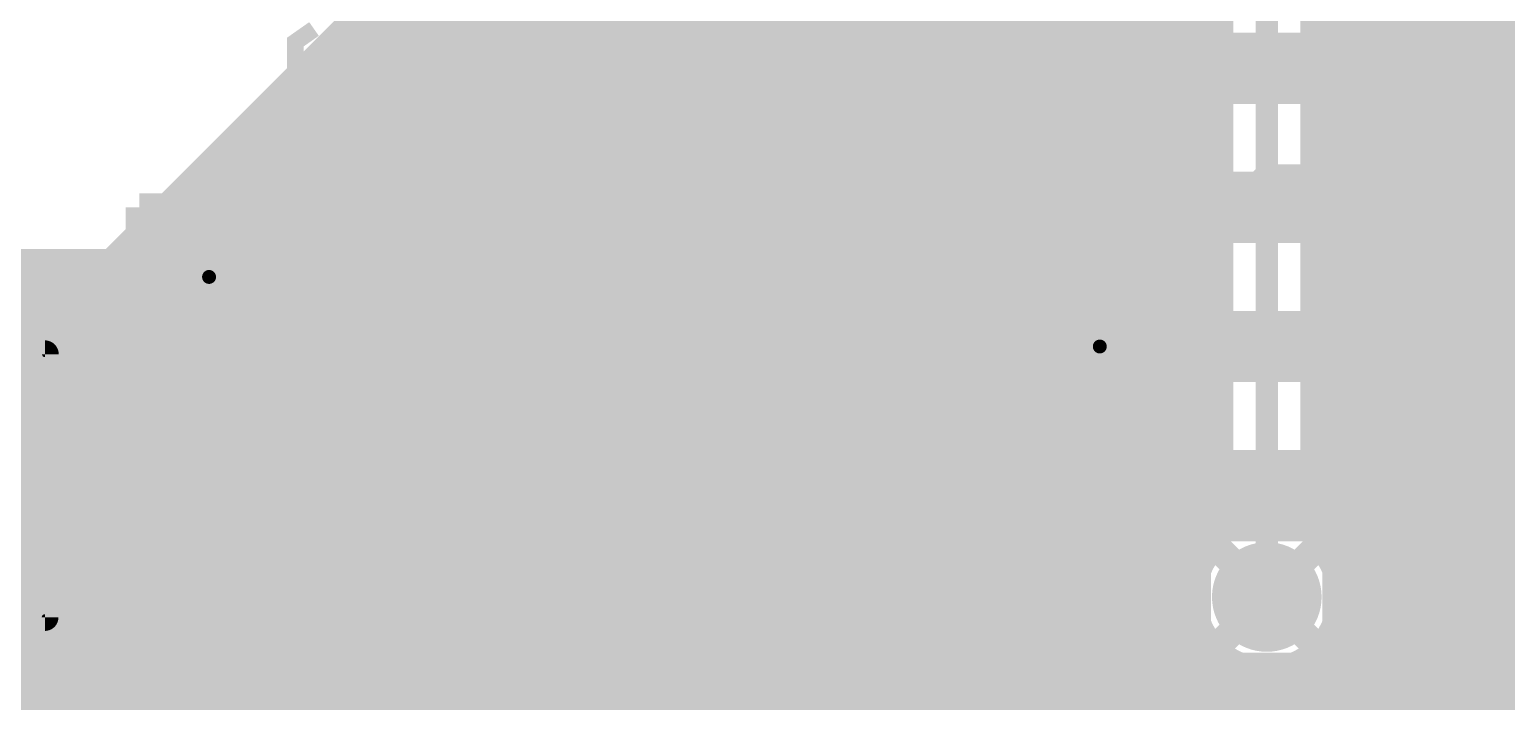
# Model space of a CAD drawing. Extents: x 0 to 95, y -50 to 50.
# Drawn here: x 6.49 to 19.97, y 36.13 to 42.26 of the extents above; entities that cross this region are included whole.
import ezdxf

# ---------------------------------------------------------------- set-up
doc = ezdxf.new("R2010")
doc.units = 0
doc.header["$MEASUREMENT"] = 0
doc.layers.get('0').update_dxf_attribs({"linetype": 'CONTINUOUS'})
for name, color, linetype in [('23-326-0_BOT', 7, 'CONTINUOUS'), ('23-326-0_DRD', 2, 'CONTINUOUS'), ('23-326-0_GND', 1, 'CONTINUOUS'), ('23-326-0_IN1', 3, 'CONTINUOUS'), ('23-326-0_SMT', 10, 'CONTINUOUS'), ('23-326-0_SPT', 14, 'CONTINUOUS'), ('23-326-0_SST', 9, 'CONTINUOUS'), ('23-326-0_TOP', 12, 'CONTINUOUS'), ('THRUHOLE_TAP', 8, 'CONTINUOUS')]:
    doc.layers.add(name, color=color, linetype=linetype)

# ---------------------------------------------------------------- blocks, each defined once
blk = doc.blocks.new('ROUND_37')
at = {"const_width": 0.35052}
blk.add_lwpolyline([(-0.17526, 0, 1), (0.17526, 0, 1)], format="xyb", close=True, dxfattribs=at)
blk = doc.blocks.new('ROUND_40')
at = {"const_width": 0.35052}
blk.add_lwpolyline([(-0.17526, 0, 1), (0.17526, 0, 1)], format="xyb", close=True, dxfattribs=at)
blk = doc.blocks.new('ROUND_58')
at = {"const_width": 0.50038}
blk.add_lwpolyline([(-0.25019, 0, 1), (0.25019, 0, 1)], format="xyb", close=True, dxfattribs=at)
blk = doc.blocks.new('ROUND_59')
at = {"const_width": 0.0635}
blk.add_lwpolyline([(-0.03175, 0, 1), (0.03175, 0, 1)], format="xyb", close=True, dxfattribs=at)
blk = doc.blocks.new('RECTANGLE_3')
blk.add_solid([(0.4826, 0.4064), (0.4826, -0.4064), (-0.4826, 0.4064), (-0.4826, -0.4064)])
blk = doc.blocks.new('RECTANGLE_16')
blk.add_solid([(0.52451, 0.29972), (0.52451, -0.29972), (-0.52451, 0.29972), (-0.52451, -0.29972)])
blk = doc.blocks.new('OBLONG_18')
at = {"const_width": 0.65024}
blk.add_lwpolyline([(0.50038, 0), (-0.50038, 0)], dxfattribs=at)
at = {"const_width": 0.32512}
for points in [[(-0.66294, 0, 1), (-0.33782, 0, 1)], [(0.33782, 0, 1), (0.66294, 0, 1)]]:
    blk.add_lwpolyline(points, format="xyb", close=True, dxfattribs=at)
blk = doc.blocks.new('ROUND_64')
at = {"const_width": 0.10033}
blk.add_lwpolyline([(-0.050164, 0, 1), (0.050164, 0, 1)], format="xyb", close=True, dxfattribs=at)

msp = doc.modelspace()

# ---------------------------------------------------------------- linework, layer by layer
at = {"layer": '23-326-0_BOT'}
for points, const_width in [([(14.5796, 49.53), (14.5796, 10.033)], 0.254), ([(14.8082, 49.53), (14.8082, 10.033)], 0.254), ([(15.0368, 49.53), (15.0368, 10.033)], 0.254), ([(15.2654, 49.53), (15.2654, 33.53308)], 0.254), ([(42.8244, 40.6146), (42.8244, 40.767), (42.3164, 41.275), (42.3164, 45.3136), (39.37, 48.26), (16.891, 48.26), (15.748, 47.117), (15.748, 46.609), (17.78, 44.577), (17.78, 37.084)], 0.2032), ([(10.2362, 47.46752), (10.2362, 27.60472)], 0.254), ([(10.4648, 47.46752), (10.4648, 16.5608)], 0.254), ([(10.6934, 47.46752), (10.6934, 16.3322)], 0.254), ([(10.922, 47.46752), (10.922, 16.0782)], 0.254), ([(11.1506, 47.46752), (11.1506, 10.033)], 0.254), ([(11.3792, 47.46752), (11.3792, 10.033)], 0.254), ([(11.6078, 47.46752), (11.6078, 10.033)], 0.254), ([(11.8364, 47.46752), (11.8364, 10.033)], 0.254), ([(12.065, 47.46752), (12.065, 10.033)], 0.254), ([(12.2936, 47.46752), (12.2936, 10.033)], 0.254), ([(12.5222, 47.46752), (12.5222, 10.033)], 0.254), ([(12.7508, 47.46752), (12.7508, 10.033)], 0.254), ([(12.9794, 47.46752), (12.9794, 10.033)], 0.254), ([(13.208, 47.46752), (13.208, 10.033)], 0.254), ([(13.4366, 47.46752), (13.4366, 10.033)], 0.254), ([(13.6652, 47.46752), (13.6652, 10.033)], 0.254), ([(13.8938, 47.46752), (13.8938, 10.033)], 0.254), ([(14.1224, 47.46752), (14.1224, 10.033)], 0.254), ([(14.351, 47.46752), (14.351, 10.033)], 0.254), ([(18.2372, 47.3202), (18.2372, 37.58692)], 0.254), ([(18.4658, 47.3202), (18.4658, 10.033)], 0.254), ([(18.6944, 47.3202), (18.6944, 10.033)], 0.254), ([(18.923, 47.3202), (18.923, 10.033)], 0.254), ([(19.1516, 47.3202), (19.1516, 17.05864)], 0.254), ([(19.3802, 47.3202), (19.3802, 17.24406)], 0.254), ([(19.6088, 47.3202), (19.6088, 17.31264)], 0.254), ([(19.8374, 47.3202), (19.8374, 17.29994)], 0.254), ([(20.066, 47.3202), (20.066, 17.20088)], 0.254), ([(15.494, 46.25086), (15.494, 33.90392)], 0.254), ([(15.7226, 46.02226), (15.7226, 34.1122)], 0.254), ([(15.9512, 45.79366), (15.9512, 34.24428)], 0.254), ([(16.1798, 45.56506), (16.1798, 34.32556)], 0.254), ([(16.4084, 45.33646), (16.4084, 34.36112)], 0.254), ([(16.637, 45.10786), (16.637, 34.35858)], 0.254), ([(16.8656, 44.87926), (16.8656, 34.31794)], 0.254), ([(17.0942, 44.65066), (17.0942, 34.23158)], 0.254), ([(18.2118, 44.577), (18.2118, 37.60978)], 0.254), ([(17.3228, 44.42206), (17.3228, 37.58692)], 0.254), ([(17.3482, 44.39666), (17.3482, 37.60978)], 0.254), ([(10.033, 42.926), (7.239, 40.132), (0.635, 40.132), (0.635, 10.033)], 0.254), ([(10.0076, 42.9006), (10.0076, 27.8638)], 0.254), ([(9.779, 42.672), (9.779, 28.02382)], 0.254), ([(9.5504, 42.4434), (9.5504, 28.12288)], 0.254), ([(9.3218, 42.2148), (9.3218, 28.17622)], 0.254), ([(17.3482, 42.2402), (9.3472, 42.2402)], 0.254), ([(24.4856, 42.2402), (18.2118, 42.2402)], 0.254), ([(9.0932, 41.9862), (9.0932, 28.18892)], 0.254), ([(17.3482, 42.0116), (9.1186, 42.0116)], 0.254), ([(24.29256, 42.0116), (18.2118, 42.0116)], 0.254), ([(8.8646, 41.7576), (8.8646, 28.16098)], 0.254), ([(17.3482, 41.783), (8.89, 41.783)], 0.254), ([(24.17064, 41.783), (18.2118, 41.783)], 0.254), ([(8.636, 41.529), (8.636, 28.0924)], 0.254), ([(17.3482, 41.5544), (8.6614, 41.5544)], 0.254), ([(24.09952, 41.5544), (18.2118, 41.5544)], 0.254), ([(8.4074, 41.3004), (8.4074, 27.97302)], 0.254), ([(17.3482, 41.3258), (8.4328, 41.3258)], 0.254), ([(24.07158, 41.3258), (18.2118, 41.3258)], 0.254), ([(8.1788, 41.0718), (8.1788, 27.78506)], 0.254), ([(17.3482, 41.0972), (8.2042, 41.0972)], 0.254), ([(24.08174, 41.0972), (18.2118, 41.0972)], 0.254), ([(17.3482, 40.8686), (7.9756, 40.8686)], 0.254), ([(24.13254, 40.8686), (18.2118, 40.8686)], 0.254), ([(7.9502, 40.8432), (7.9502, 27.83078)], 0.254), ([(7.7216, 40.6146), (7.7216, 27.83078)], 0.254), ([(17.3482, 40.64), (7.747, 40.64)], 0.254), ([(24.2316, 40.64), (18.2118, 40.64)], 0.254), ([(7.493, 40.386), (7.493, 27.83078)], 0.254), ([(17.3482, 40.4114), (7.5184, 40.4114)], 0.254), ([(24.38908, 40.4114), (18.2118, 40.4114)], 0.254), ([(17.3482, 40.1828), (7.2898, 40.1828)], 0.254), ([(24.64054, 40.1828), (18.2118, 40.1828)], 0.254), ([(6.5786, 40.132), (6.5786, 27.83078)], 0.254), ([(6.8072, 40.132), (6.8072, 27.83078)], 0.254), ([(7.0358, 40.132), (7.0358, 27.83078)], 0.254), ([(7.2644, 40.1574), (7.2644, 27.83078)], 0.254), ([(17.3482, 39.9542), (0.635, 39.9542)], 0.254), ([(24.8666, 39.9542), (18.2118, 39.9542)], 0.254), ([(17.3482, 39.7256), (0.635, 39.7256)], 0.254), ([(24.511, 39.7256), (18.2118, 39.7256)], 0.254), ([(17.3482, 39.497), (0.635, 39.497)], 0.254), ([(24.31034, 39.497), (18.2118, 39.497)], 0.254), ([(17.3482, 39.2684), (0.635, 39.2684)], 0.254), ([(24.1808, 39.2684), (18.2118, 39.2684)], 0.254), ([(17.3482, 39.0398), (0.635, 39.0398)], 0.254), ([(24.1046, 39.0398), (18.2118, 39.0398)], 0.254), ([(17.3482, 38.8112), (0.635, 38.8112)], 0.254), ([(24.07158, 38.8112), (18.2118, 38.8112)], 0.254), ([(17.3482, 38.5826), (0.635, 38.5826)], 0.254), ([(24.0792, 38.5826), (18.2118, 38.5826)], 0.254), ([(17.3482, 38.354), (0.635, 38.354)], 0.254), ([(24.12492, 38.354), (18.2118, 38.354)], 0.254), ([(17.3482, 38.1254), (0.635, 38.1254)], 0.254), ([(24.21636, 38.1254), (18.2118, 38.1254)], 0.254), ([(17.3482, 37.8968), (0.635, 37.8968)], 0.254), ([(24.36622, 37.8968), (18.2118, 37.8968)], 0.254), ([(17.3482, 37.6682), (0.635, 37.6682)], 0.254), ([(24.60498, 37.6682), (18.2118, 37.6682)], 0.254), ([(17.20088, 37.4396), (0.635, 37.4396)], 0.254), ([(25.09774, 37.4396), (18.35912, 37.4396)], 0.254), ([(17.11198, 37.211), (0.635, 37.211)], 0.254), ([(26.31186, 37.211), (18.44802, 37.211)], 0.254), ([(17.1069, 36.9824), (0.635, 36.9824)], 0.254), ([(26.54046, 36.9824), (18.45056, 36.9824)], 0.254), ([(17.18564, 36.7538), (0.635, 36.7538)], 0.254), ([(26.76906, 36.7538), (18.37436, 36.7538)], 0.254), ([(17.3228, 36.58108), (17.3228, 34.09188)], 0.254), ([(18.2372, 36.58108), (18.2372, 10.033)], 0.254), ([(17.39138, 36.5252), (0.635, 36.5252)], 0.254), ([(17.5514, 36.44392), (17.5514, 33.87344)], 0.254), ([(17.78, 36.40328), (17.78, 33.46704)], 0.254), ([(18.0086, 36.44392), (18.0086, 10.033)], 0.254), ([(26.99766, 36.5252), (18.16608, 36.5252)], 0.254), ([(28.78836, 36.2966), (0.635, 36.2966)], 0.254), ([(30.55112, 36.068), (0.635, 36.068)], 0.254)]:
    msp.add_lwpolyline(points, dxfattribs=dict(at, const_width=const_width))
at = {"layer": '23-326-0_BOT', "const_width": 0.254}
for points in [[(17.3482, 37.60978, 0.2244669), (17.09964, 37.084)], [(18.46072, 37.084, 0.2244673), (18.21202, 37.61005)], [(17.09928, 37.084, 0.4142136), (17.78, 36.40328)], [(17.78, 36.40328, 0.4142136), (18.46072, 37.084)]]:
    msp.add_lwpolyline(points, format="xyb", dxfattribs=at)
at = {"layer": '23-326-0_DRD', "const_width": 0.254}
for points in [[(7.493, 40.64), (7.493, 39.37)], [(8.763, 40.64), (7.493, 40.64)], [(8.763, 40.64), (7.493, 39.37)], [(8.763, 39.37), (7.493, 40.64)], [(8.763, 39.37), (8.763, 40.64)], [(15.621, 40.005), (15.621, 38.735)], [(16.891, 40.005), (15.621, 40.005)], [(16.891, 40.005), (15.621, 38.735)], [(16.891, 38.735), (15.621, 40.005)], [(16.891, 38.735), (16.891, 40.005)], [(7.493, 39.37), (8.763, 39.37)], [(15.621, 38.735), (16.891, 38.735)], [(17.145, 37.719), (17.145, 36.449)], [(18.415, 37.719), (17.145, 37.719)], [(18.415, 37.719), (17.145, 36.449)], [(18.415, 36.449), (17.145, 37.719)], [(18.415, 36.449), (18.415, 37.719)], [(17.145, 36.449), (18.415, 36.449)]]:
    msp.add_lwpolyline(points, dxfattribs=at)
at = {"layer": '23-326-0_SST'}
for points, const_width in [([(15.875, 37.084), (12.827, 37.084), (12.827, 42.672), (16.637, 42.672), (16.637, 37.846), (15.875, 37.084)], 0.1524), ([(20.63242, 42.4561), (20.80006, 42.39768), (20.80006, 42.04208), (20.63242, 41.98366), (19.95424, 41.98366), (19.78406, 42.04208), (19.78406, 42.39768), (19.95424, 42.4561)], 0.1524), ([(9.08558, 42.26814), (8.9154, 42.14876), (8.9154, 41.91254), (9.08558, 41.79316), (9.25576, 41.79316), (9.59358, 42.03192), (9.9314, 41.79316), (9.9314, 42.26814)], 0.1524), ([(8.6995, 41.4655), (8.6995, 38.5445), (10.3378, 38.5445), (10.3378, 41.4655), (8.6995, 41.4655)], 0.1524), ([(21.1455, 38.5445), (21.1455, 41.4655), (19.5072, 41.4655), (19.5072, 38.5445), (21.1455, 38.5445)], 0.1524), ([(3.5306, 39.34968), (6.6294, 39.34968)], 0.1524), ([(6.6294, 36.85032), (6.6802, 36.85032), (6.6802, 36.89858), (6.6802, 39.29888), (6.6802, 39.34968), (6.6294, 39.34968)], 0.1524), ([(6.6294, 38.39972), (6.6294, 38.80104)], 0.1524), ([(19.4945, 38.2905), (19.4945, 35.3695), (21.1328, 35.3695), (21.1328, 38.2905), (19.4945, 38.2905)], 0.1524), ([(16.9672, 37.4142), (16.9672, 37.00272)], 0.1524), ([(17.05864, 37.3761), (16.81226, 37.3761)], 0.1524), ([(16.83004, 37.3888), (16.83004, 37.03066)], 0.1524), ([(17.10436, 37.33292), (17.10436, 37.08654)], 0.1524), ([(17.14246, 37.23894), (16.73098, 37.23894)], 0.1524), ([(17.11452, 37.10178), (16.75638, 37.10178)], 0.1524), ([(6.6294, 36.85032), (3.5306, 36.85032)], 0.1524), ([(7.8105, 33.4645), (7.8105, 36.3855), (6.1722, 36.3855), (6.1722, 33.4645), (7.8105, 33.4645)], 0.1524), ([(9.7155, 33.4645), (9.7155, 36.3855), (8.0772, 36.3855), (8.0772, 33.4645), (9.7155, 33.4645)], 0.1524), ([(18.50898, 24.58466), (18.70964, 24.57958), (18.70964, 36.37534), (10.81532, 36.37534), (10.81532, 24.58466), (18.50898, 24.58466)], 0.20066)]:
    msp.add_lwpolyline(points, dxfattribs=dict(at, const_width=const_width))
at = {"layer": '23-326-0_SST', "const_width": 0.1524}
for points in [[(6.6802, 39.29888, 0.4142136), (6.6294, 39.34968)], [(16.93672, 37.41674, 0.4142136), (16.72844, 37.20846)], [(17.145, 37.20846, 0.4142136), (16.93672, 37.41674)], [(16.72844, 37.20846, 0.4142136), (16.93672, 37.00018)], [(16.93672, 37.00018, 0.4142136), (17.145, 37.20846)], [(6.6294, 36.85032, 0.4142136), (6.67766, 36.89858)]]:
    msp.add_lwpolyline(points, format="xyb", dxfattribs=at)
at = {"layer": '23-326-0_TOP'}
for points, const_width in [([(14.1224, 49.022), (14.1224, 22.97938)], 0.254), ([(14.351, 49.022), (14.351, 22.97938)], 0.254), ([(14.5796, 49.022), (14.5796, 22.97938)], 0.254), ([(14.8082, 49.022), (14.8082, 22.97938)], 0.254), ([(10.414, 47.46752), (10.414, 40.4876)], 0.254), ([(10.4648, 47.46752), (10.4648, 40.5384)], 0.254), ([(12.7508, 47.46752), (12.7508, 42.23766)], 0.254), ([(12.9794, 47.46752), (12.9794, 21.9964)], 0.254), ([(13.208, 47.46752), (13.208, 21.9964)], 0.254), ([(13.4366, 47.46752), (13.4366, 21.9964)], 0.254), ([(13.6652, 47.46752), (13.6652, 21.9964)], 0.254), ([(13.8938, 47.46752), (13.8938, 22.97938)], 0.254), ([(10.6934, 45.97146), (10.6934, 42.34434)], 0.254), ([(16.51, 44.3738), (16.3068, 44.3738), (15.24, 43.307), (15.24, 37.973), (17.0942, 36.1188), (20.32, 36.1188)], 0.2032), ([(17.78, 41.91), (19.177, 41.91), (20.32, 43.053), (20.32, 44.3738)], 0.2032), ([(16.1798, 43.63466), (16.1798, 37.6428)], 0.254), ([(16.4084, 43.6372), (16.4084, 37.4142)], 0.254), ([(16.637, 43.6372), (16.637, 42.037)], 0.254), ([(18.923, 43.6372), (18.923, 42.3418)], 0.254), ([(15.9512, 43.40606), (15.9512, 37.8714)], 0.254), ([(14.8082, 43.307), (14.8082, 37.973)], 0.254), ([(15.7226, 43.17746), (15.7226, 38.1)], 0.254), ([(19.8882, 43.2308), (18.99666, 42.3418)], 0.254), ([(15.6718, 43.12666), (15.6718, 38.1508)], 0.254), ([(20.6248, 42.7482), (19.48688, 41.61028)], 0.254), ([(18.99666, 42.3418), (18.77314, 42.3418)], 0.254), ([(10.6172, 42.2402), (10.414, 42.2402)], 0.254), ([(14.8082, 42.2402), (12.7508, 42.2402)], 0.254), ([(16.7132, 42.2402), (15.6718, 42.2402)], 0.254), ([(20.066, 42.18686), (20.066, 41.4528)], 0.254), ([(10.53592, 42.0116), (10.414, 42.0116)], 0.254), ([(14.8082, 42.0116), (12.83208, 42.0116)], 0.254), ([(16.63192, 42.0116), (15.6718, 42.0116)], 0.254), ([(19.8374, 41.95826), (19.8374, 41.4528)], 0.254), ([(24.29256, 42.0116), (19.8882, 42.0116)], 0.254), ([(10.541, 41.783), (10.414, 41.783)], 0.254), ([(14.8082, 41.783), (12.827, 41.783)], 0.254), ([(16.637, 41.783), (15.6718, 41.783)], 0.254), ([(16.637, 41.78046), (16.637, 40.767)], 0.254), ([(19.6088, 41.72966), (19.6088, 41.4528)], 0.254), ([(24.17064, 41.783), (19.6596, 41.783)], 0.254), ([(10.63244, 41.5544), (10.414, 41.5544)], 0.254), ([(14.8082, 41.5544), (12.73302, 41.5544)], 0.254), ([(12.7508, 41.5798), (12.7508, 40.96766)], 0.254), ([(16.72844, 41.5544), (15.6718, 41.5544)], 0.254), ([(19.3802, 41.529), (19.3802, 41.3639)], 0.254), ([(24.09952, 41.5544), (19.42084, 41.5544)], 0.254), ([(10.6934, 41.47566), (10.6934, 41.07434)], 0.254), ([(16.8656, 41.402), (16.8656, 41.148)], 0.254), ([(18.6944, 41.402), (18.6944, 41.3639)], 0.254), ([(19.177, 41.4782), (18.77314, 41.4782)], 0.254), ([(18.923, 41.4782), (18.923, 41.3639)], 0.254), ([(19.1516, 41.4782), (19.1516, 41.3639)], 0.254), ([(21.1328, 41.4528), (19.5072, 41.4528)], 0.254), ([(19.5072, 41.4528), (19.5072, 41.3639)], 0.254), ([(10.88644, 41.3258), (10.414, 41.3258)], 0.254), ([(10.922, 41.31056), (10.922, 41.23944)], 0.254), ([(14.8082, 41.3258), (12.47902, 41.3258)], 0.254), ([(12.5222, 41.34866), (12.5222, 41.20134)], 0.254), ([(16.98244, 41.3258), (15.6718, 41.3258)], 0.254), ([(19.5072, 41.3639), (18.64106, 41.3639)], 0.254), ([(10.71372, 41.0972), (10.414, 41.0972)], 0.254), ([(14.8082, 41.0972), (12.65428, 41.0972)], 0.254), ([(16.80972, 41.0972), (15.6718, 41.0972)], 0.254), ([(10.56894, 40.8686), (10.414, 40.8686)], 0.254), ([(14.8082, 40.8686), (12.79906, 40.8686)], 0.254), ([(16.66494, 40.8686), (15.6718, 40.8686)], 0.254), ([(20.32, 40.7162), (17.8562, 40.7162), (17.78, 40.64)], 0.635), ([(23.495, 31.65856), (23.495, 38.989), (21.844, 40.64), (17.78, 40.64)], 0.635), ([(8.128, 40.005), (8.8392, 40.7162), (9.525, 40.7162)], 0.2032), ([(9.525, 39.2938), (9.8298, 39.2938), (11.176, 40.64), (11.684, 40.64)], 0.2032), ([(10.5283, 40.64), (10.414, 40.64)], 0.254), ([(10.5283, 40.60444), (10.414, 40.4876)], 0.254), ([(10.5283, 40.64), (10.52926, 40.60449)], 0.254), ([(14.8082, 40.64), (12.8397, 40.64)], 0.254), ([(16.6243, 40.64), (15.6718, 40.64)], 0.254), ([(16.637, 40.51046), (16.637, 39.497)], 0.254), ([(12.7508, 40.3098), (12.7508, 39.69766)], 0.254), ([(14.8082, 40.4114), (12.79906, 40.4114)], 0.254), ([(16.66494, 40.4114), (15.6718, 40.4114)], 0.254), ([(14.8082, 40.1828), (12.65428, 40.1828)], 0.254), ([(16.80972, 40.1828), (15.6718, 40.1828)], 0.254), ([(12.5222, 40.07866), (12.5222, 39.93134)], 0.254), ([(16.8656, 40.132), (16.8656, 39.878)], 0.254), ([(14.8082, 39.9542), (12.47902, 39.9542)], 0.254), ([(16.98244, 39.9542), (15.6718, 39.9542)], 0.254), ([(19.5072, 39.9923), (18.48358, 39.9923)], 0.254), ([(19.5072, 39.9542), (18.57502, 39.9542)], 0.254), ([(18.6944, 39.9923), (18.6944, 39.878)], 0.254), ([(18.923, 39.9923), (18.923, 39.497)], 0.254), ([(19.1516, 39.9923), (19.1516, 36.5506)], 0.254), ([(19.3802, 39.9923), (19.3802, 36.5506)], 0.254), ([(19.5072, 39.9796), (19.5072, 38.5572)], 0.254), ([(8.7122, 39.751), (0.635, 39.751)], 0.254), ([(8.7122, 39.7256), (0.635, 39.7256)], 0.254), ([(6.5786, 39.751), (6.5786, 39.2303)], 0.254), ([(6.8072, 39.751), (6.8072, 39.2303)], 0.254), ([(7.0358, 39.751), (7.0358, 39.2303)], 0.254), ([(7.2644, 39.751), (7.2644, 39.2303)], 0.254), ([(7.493, 39.751), (7.493, 39.03218)], 0.254), ([(7.7216, 39.751), (7.7216, 39.03218)], 0.254), ([(7.9502, 39.751), (7.9502, 39.03218)], 0.254), ([(8.1788, 39.751), (8.1788, 39.03218)], 0.254), ([(8.4074, 39.751), (8.4074, 39.03218)], 0.254), ([(8.636, 39.751), (8.636, 39.0906)], 0.254), ([(8.7122, 39.751), (8.7122, 39.1668)], 0.254), ([(14.8082, 39.7256), (12.73302, 39.7256)], 0.254), ([(16.72844, 39.7256), (15.6718, 39.7256)], 0.254), ([(19.5072, 39.7256), (18.82902, 39.7256)], 0.254), ([(8.7122, 39.497), (0.635, 39.497)], 0.254), ([(14.8082, 39.497), (12.827, 39.497)], 0.254), ([(16.637, 39.497), (15.6718, 39.497)], 0.254), ([(19.5072, 39.497), (18.923, 39.497)], 0.254), ([(16.6243, 39.37), (17.78, 39.37)], 0.254), ([(18.9357, 39.37), (17.78, 39.37)], 0.254), ([(8.7122, 39.2684), (0.635, 39.2684)], 0.254), ([(7.45998, 39.2303), (5.75056, 39.2303)], 0.254), ([(11.684, 39.37), (10.922, 39.37), (9.652, 38.1), (7.366, 38.1), (6.86562, 37.59962), (6.604, 37.59962)], 0.2032), ([(6.604, 38.60038), (8.75538, 38.60038), (9.4488, 39.2938), (9.525, 39.2938)], 0.2032), ([(7.45998, 39.2303), (7.45998, 39.03218)], 0.254), ([(14.8082, 39.2684), (12.83208, 39.2684)], 0.254), ([(16.63192, 39.2684), (15.6718, 39.2684)], 0.254), ([(16.256, 39.37), (17.78, 39.37)], 0.2032), ([(16.637, 39.24046), (16.637, 38.227)], 0.254), ([(18.923, 39.24046), (18.923, 38.227)], 0.254), ([(19.5072, 39.2684), (18.92808, 39.2684)], 0.254), ([(19.5072, 39.2938), (20.32, 39.2938)], 0.254), ([(8.7122, 39.1668), (8.57504, 39.03218)], 0.254), ([(8.58266, 39.0398), (7.45998, 39.0398)], 0.254), ([(8.57504, 39.03218), (7.45998, 39.03218)], 0.254), ([(12.7508, 39.0398), (12.7508, 38.42766)], 0.254), ([(14.8082, 39.0398), (12.7508, 39.0398)], 0.254), ([(16.7132, 39.0398), (15.6718, 39.0398)], 0.254), ([(19.5072, 39.0398), (18.8468, 39.0398)], 0.254), ([(16.8656, 38.862), (16.8656, 38.608)], 0.254), ([(18.6944, 38.862), (18.6944, 38.608)], 0.254), ([(10.92962, 38.76548), (10.77214, 38.61054)], 0.254), ([(10.922, 38.75786), (10.922, 38.69944)], 0.254), ([(12.5222, 38.80866), (12.5222, 38.66134)], 0.254), ([(14.8082, 38.8112), (12.52474, 38.8112)], 0.254), ([(16.93672, 38.8112), (15.6718, 38.8112)], 0.254), ([(19.5072, 38.8112), (18.62074, 38.8112)], 0.254), ([(14.8082, 38.5826), (12.62634, 38.5826)], 0.254), ([(16.83512, 38.5826), (15.6718, 38.5826)], 0.254), ([(19.5072, 38.5826), (18.72234, 38.5826)], 0.254), ([(21.1328, 38.5572), (19.5072, 38.5572)], 0.254), ([(19.6088, 38.5572), (19.6088, 38.2778)], 0.254), ([(19.8374, 38.5572), (19.8374, 38.2778)], 0.254), ([(20.066, 38.5572), (20.066, 38.2778)], 0.254), ([(10.67308, 38.50894), (9.96188, 37.80028)], 0.254), ([(10.4648, 38.30066), (10.4648, 37.8714)], 0.254), ([(10.5791, 38.354), (10.5156, 38.354)], 0.254), ([(14.8082, 38.354), (12.7889, 38.354)], 0.254), ([(16.6751, 38.354), (15.6718, 38.354)], 0.254), ([(22.8473, 38.354), (18.8849, 38.354)], 0.254), ([(15.6718, 38.1508), (17.272, 36.5506)], 0.254), ([(21.1328, 38.2778), (19.5072, 38.2778)], 0.254), ([(19.5072, 38.2778), (19.5072, 36.8554)], 0.254), ([(8.89, 35.6362), (8.8392, 35.6362), (11.303, 38.1), (11.684, 38.1)], 0.2032), ([(10.2362, 38.07206), (10.2362, 37.6428)], 0.254), ([(10.5283, 38.1254), (10.287, 38.1254)], 0.254), ([(14.8082, 38.1254), (12.8397, 38.1254)], 0.254), ([(16.6243, 38.1254), (15.6972, 38.1254)], 0.254), ([(17.78, 37.084), (17.78, 38.1)], 0.2032), ([(19.5072, 38.1254), (18.9357, 38.1254)], 0.254), ([(10.54354, 37.95268), (8.96366, 36.3728)], 0.254), ([(10.48766, 37.8968), (10.0584, 37.8968)], 0.254), ([(14.81582, 37.8968), (12.80668, 37.8968)], 0.254), ([(16.65732, 37.8968), (15.9258, 37.8968)], 0.254), ([(16.637, 37.97046), (16.637, 37.1856)], 0.254), ([(19.5072, 37.8968), (18.90268, 37.8968)], 0.254), ([(18.923, 37.97046), (18.923, 36.5506)], 0.254), ([(10.0076, 37.84346), (10.0076, 37.4142)], 0.254), ([(12.7508, 37.7698), (12.7508, 21.9964)], 0.254), ([(7.5438, 37.6682), (7.45998, 37.58184)], 0.254), ([(7.493, 37.61486), (7.493, 36.3728)], 0.254), ([(9.652, 37.6682), (7.5438, 37.6682)], 0.254), ([(7.7216, 37.6682), (7.7216, 36.3728)], 0.254), ([(7.9502, 37.6682), (7.9502, 27.83078)], 0.254), ([(8.1788, 37.6682), (8.1788, 36.3728)], 0.254), ([(8.4074, 37.6682), (8.4074, 36.3728)], 0.254), ([(8.636, 37.6682), (8.636, 36.3728)], 0.254), ([(8.8646, 37.6682), (8.8646, 36.3728)], 0.254), ([(9.0932, 37.6682), (9.0932, 36.4998)], 0.254), ([(9.3218, 37.6682), (9.3218, 36.7284)], 0.254), ([(9.5504, 37.6682), (9.5504, 36.957)], 0.254), ([(10.25906, 37.6682), (9.652, 37.6682)], 0.254), ([(9.779, 37.68598), (9.779, 37.1856)], 0.254), ([(14.93266, 37.6682), (12.67714, 37.6682)], 0.254), ([(14.9352, 37.6682), (16.78178, 35.81908)], 0.254), ([(16.78686, 37.6682), (16.1544, 37.6682)], 0.254), ([(19.5072, 37.6682), (18.77314, 37.6682)], 0.254), ([(6.985, 35.6362), (6.604, 36.0172), (6.604, 37.59962)], 0.2032), ([(7.45998, 37.58184), (7.45998, 36.9697)], 0.254), ([(12.5222, 37.53866), (12.5222, 21.9964)], 0.254), ([(15.0368, 37.56406), (15.0368, 22.97938)], 0.254), ([(16.8656, 37.592), (16.8656, 36.957)], 0.254), ([(18.6944, 37.592), (18.6944, 36.5506)], 0.254), ([(19.5072, 37.5412), (20.32, 37.5412)], 0.254), ([(10.03046, 37.4396), (7.45998, 37.4396)], 0.254), ([(11.25982, 37.44468), (9.7028, 35.88766)], 0.254), ([(15.16126, 37.4396), (11.2522, 37.4396)], 0.254), ([(12.18438, 37.44468), (11.25982, 37.44468)], 0.254), ([(11.3792, 37.44468), (11.3792, 21.9964)], 0.254), ([(11.6078, 37.44468), (11.6078, 21.9964)], 0.254), ([(11.8364, 37.44468), (11.8364, 21.9964)], 0.254), ([(12.065, 37.44468), (12.065, 21.9964)], 0.254), ([(12.2936, 37.45484), (12.2936, 21.9964)], 0.254), ([(17.20088, 37.4396), (16.383, 37.4396)], 0.254), ([(17.0942, 37.47262), (17.0942, 36.7284)], 0.254), ([(19.5072, 37.4396), (18.35912, 37.4396)], 0.254), ([(18.4658, 37.47262), (18.4658, 36.5506)], 0.254), ([(9.80186, 37.211), (7.45998, 37.211)], 0.254), ([(15.38986, 37.211), (11.0236, 37.211)], 0.254), ([(11.1506, 37.33546), (11.1506, 21.9964)], 0.254), ([(15.2654, 37.33546), (15.2654, 33.53308)], 0.254), ([(17.11198, 37.211), (16.6116, 37.211)], 0.254), ([(19.5072, 37.211), (18.44802, 37.211)], 0.254), ([(10.922, 37.10686), (10.922, 21.9964)], 0.254), ([(15.494, 37.10686), (15.494, 33.90392)], 0.254), ([(9.57326, 36.9824), (7.0358, 36.9824)], 0.254), ([(7.0358, 36.9697), (7.0358, 36.3728)], 0.254), ([(7.45998, 36.9697), (7.0358, 36.9697)], 0.254), ([(7.0358, 36.9697), (7.0358, 36.3728)], 0.254), ([(7.2644, 36.9697), (7.2644, 36.3728)], 0.254), ([(15.61846, 36.9824), (10.795, 36.9824)], 0.254), ([(17.1069, 36.9824), (16.8402, 36.9824)], 0.254), ([(19.5072, 36.9824), (18.45056, 36.9824)], 0.254), ([(10.6934, 36.87826), (10.6934, 21.9964)], 0.254), ([(15.7226, 36.87826), (15.7226, 34.1122)], 0.254), ([(19.5072, 36.8554), (19.5072, 36.8046)], 0.254), ([(19.5072, 36.8046), (19.5072, 36.5506)], 0.254), ([(9.34466, 36.7538), (7.0358, 36.7538)], 0.254), ([(15.84706, 36.7538), (10.5664, 36.7538)], 0.254), ([(17.18564, 36.7538), (17.0688, 36.7538)], 0.254), ([(19.5072, 36.7538), (18.37436, 36.7538)], 0.254), ([(10.4648, 36.64966), (10.4648, 21.9964)], 0.254), ([(15.9512, 36.64966), (15.9512, 34.24428)], 0.254), ([(17.35836, 36.5506), (17.272, 36.5506)], 0.254), ([(17.3228, 36.58108), (17.3228, 36.5506)], 0.254), ([(19.5072, 36.5506), (18.20164, 36.5506)], 0.254), ([(18.2372, 36.58108), (18.2372, 36.5506)], 0.254), ([(9.11606, 36.5252), (7.0358, 36.5252)], 0.254), ([(10.2362, 36.42106), (10.2362, 27.60472)], 0.254), ([(16.07566, 36.5252), (10.3378, 36.5252)], 0.254), ([(16.1798, 36.42106), (16.1798, 34.32556)], 0.254), ([(7.7978, 36.3728), (7.0358, 36.3728)], 0.254), ([(7.7978, 36.3728), (7.7978, 34.9504)], 0.254), ([(8.0772, 36.2966), (7.7978, 36.2966)], 0.254), ([(8.0772, 36.3728), (8.0772, 34.9504)], 0.254), ([(8.96366, 36.3728), (8.0772, 36.3728)], 0.254), ([(16.30426, 36.2966), (10.1092, 36.2966)], 0.254), ([(10.0076, 36.19246), (10.0076, 27.8638)], 0.254), ([(16.4084, 36.19246), (16.4084, 34.36112)], 0.254), ([(8.0772, 36.068), (7.7978, 36.068)], 0.254), ([(16.53286, 36.068), (9.8806, 36.068)], 0.254)]:
    msp.add_lwpolyline(points, dxfattribs=dict(at, const_width=const_width))
at = {"layer": '23-326-0_TOP', "const_width": 0.254}
for points in [[(11.18362, 42.56532, 0.4142136), (10.5283, 41.91)], [(12.8397, 41.91, 0.4142136), (12.18438, 42.56532)], [(17.27962, 42.56532, 0.4142136), (16.6243, 41.91)], [(18.77314, 42.3418, 0.2160811), (18.28038, 42.56518)], [(10.5283, 41.91, 0.3436257), (11.0236, 41.275)], [(12.3444, 41.275, 0.3436255), (12.8397, 41.91)], [(16.6243, 41.91, 0.3436257), (17.1196, 41.275)], [(19.177, 41.4782, 0.1989115), (19.48233, 41.60467)], [(18.64106, 41.3639, 0.0669843), (18.77259, 41.47868)], [(11.0236, 41.275, 0.3436255), (10.5283, 40.64)], [(12.8397, 40.64, 0.3436257), (12.3444, 41.275)], [(17.1196, 41.275, 0.3436255), (16.6243, 40.64)], [(12.3444, 40.005, 0.3436255), (12.8397, 40.64)], [(16.6243, 40.64, 0.3436257), (17.1196, 40.005)], [(12.8397, 39.37, 0.3436257), (12.3444, 40.005)], [(17.1196, 40.005, 0.3436255), (16.6243, 39.37)], [(18.9357, 39.37, 0.3245178), (18.48358, 39.9923)], [(12.3444, 38.735, 0.3436255), (12.8397, 39.37)], [(16.6243, 39.37, 0.3436257), (17.1196, 38.735)], [(18.4404, 38.735, 0.3436255), (18.9357, 39.37)], [(11.0236, 38.735, 0.1082989), (10.77268, 38.60986)], [(10.92962, 38.76548, 0.0377449), (11.02339, 38.73417)], [(12.8397, 38.1, 0.3436257), (12.3444, 38.735)], [(17.1196, 38.735, 0.3436255), (16.6243, 38.1)], [(18.9357, 38.1, 0.3436257), (18.4404, 38.735)], [(10.67308, 38.50894, 0.1704596), (10.52949, 38.1)], [(10.5283, 38.1, 0.0566154), (10.54499, 37.95301)], [(12.18438, 37.44468, 0.4142136), (12.8397, 38.1)], [(16.6243, 38.1, 0.3815485), (17.20596, 37.44976)], [(18.35404, 37.44976, 0.3815484), (18.9357, 38.1)], [(14.8082, 37.973, 0.1989124), (14.93467, 37.66767)], [(9.652, 37.6682, 0.1989115), (9.95733, 37.79467)], [(9.652, 37.6682, 0.1989115), (9.95733, 37.79467)], [(17.20596, 37.44976, 0.142784), (17.09934, 37.084)], [(18.46072, 37.084, 0.1432972), (18.35335, 37.45094)], [(17.09928, 37.084, 0.2293727), (17.35786, 36.54997)], [(18.20164, 36.5506, 0.2293726), (18.45992, 37.084)]]:
    msp.add_lwpolyline(points, format="xyb", dxfattribs=at)

# ---------------------------------------------------------------- block references
at = {"layer": '23-326-0_BOT'}
for name, p in [('ROUND_37', (8.128, 40.005)), ('ROUND_37', (16.256, 39.37)), ('ROUND_40', (17.78, 37.084))]:
    msp.add_blockref(name, p, dxfattribs=at)
at = {"layer": '23-326-0_GND'}
for name, p in [('ROUND_59', (8.128, 40.005)), ('ROUND_59', (16.256, 39.37)), ('ROUND_58', (17.78, 37.084))]:
    msp.add_blockref(name, p, dxfattribs=at)
at = {"layer": '23-326-0_IN1'}
for name, p in [('ROUND_37', (8.128, 40.005)), ('ROUND_37', (16.256, 39.37)), ('ROUND_40', (17.78, 37.084))]:
    msp.add_blockref(name, p, dxfattribs=at)
at = {"layer": '23-326-0_SMT'}
for name, p in [('OBLONG_18', (11.684, 41.91)), ('OBLONG_18', (17.78, 41.91)), ('RECTANGLE_3', (9.525, 40.7162)), ('RECTANGLE_3', (20.32, 40.7162)), ('OBLONG_18', (11.684, 40.64)), ('OBLONG_18', (17.78, 40.64)), ('RECTANGLE_3', (9.525, 39.2938)), ('OBLONG_18', (11.684, 39.37)), ('OBLONG_18', (17.78, 39.37)), ('RECTANGLE_3', (20.32, 39.2938)), ('RECTANGLE_16', (6.604, 38.60038)), ('OBLONG_18', (11.684, 38.1)), ('OBLONG_18', (17.78, 38.1)), ('RECTANGLE_16', (6.604, 37.59962)), ('RECTANGLE_3', (20.32, 37.5412)), ('RECTANGLE_3', (20.32, 36.1188))]:
    msp.add_blockref(name, p, dxfattribs=at)
at = {"layer": '23-326-0_SPT'}
for name, p in [('OBLONG_18', (11.684, 41.91)), ('OBLONG_18', (17.78, 41.91)), ('RECTANGLE_3', (9.525, 40.7162)), ('RECTANGLE_3', (20.32, 40.7162)), ('OBLONG_18', (11.684, 40.64)), ('OBLONG_18', (17.78, 40.64)), ('RECTANGLE_3', (9.525, 39.2938)), ('OBLONG_18', (11.684, 39.37)), ('OBLONG_18', (17.78, 39.37)), ('RECTANGLE_3', (20.32, 39.2938)), ('RECTANGLE_16', (6.604, 38.60038)), ('OBLONG_18', (11.684, 38.1)), ('OBLONG_18', (17.78, 38.1)), ('RECTANGLE_16', (6.604, 37.59962)), ('RECTANGLE_3', (20.32, 37.5412)), ('RECTANGLE_3', (20.32, 36.1188))]:
    msp.add_blockref(name, p, dxfattribs=at)
at = {"layer": '23-326-0_TOP'}
for name, p in [('OBLONG_18', (11.684, 41.91)), ('OBLONG_18', (17.78, 41.91)), ('RECTANGLE_3', (9.525, 40.7162)), ('RECTANGLE_3', (20.32, 40.7162)), ('OBLONG_18', (11.684, 40.64)), ('OBLONG_18', (17.78, 40.64)), ('ROUND_37', (8.128, 40.005)), ('RECTANGLE_3', (9.525, 39.2938)), ('OBLONG_18', (11.684, 39.37)), ('ROUND_37', (16.256, 39.37)), ('OBLONG_18', (17.78, 39.37)), ('RECTANGLE_3', (20.32, 39.2938)), ('RECTANGLE_16', (6.604, 38.60038)), ('OBLONG_18', (11.684, 38.1)), ('OBLONG_18', (17.78, 38.1)), ('RECTANGLE_16', (6.604, 37.59962)), ('RECTANGLE_3', (20.32, 37.5412)), ('ROUND_37', (17.78, 37.084)), ('RECTANGLE_3', (20.32, 36.1188))]:
    msp.add_blockref(name, p, dxfattribs=at)
at = {"layer": 'THRUHOLE_TAP'}
for p in [(8.128, 40.005), (16.256, 39.37), (17.78, 37.084)]:
    msp.add_blockref('ROUND_64', p, dxfattribs=at)

doc.saveas('drawing.dxf')
